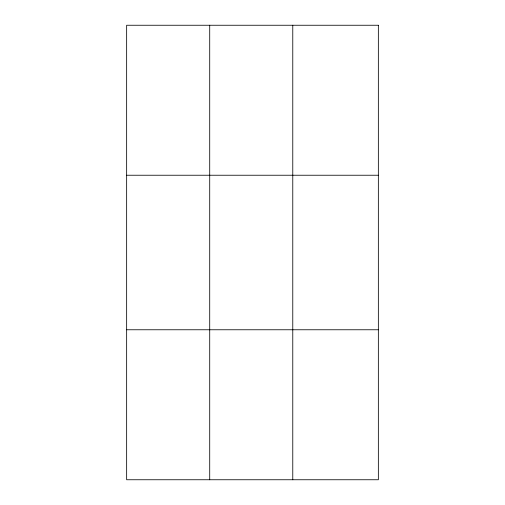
<?xml version="1.0" encoding="UTF-8"?>
<svg xmlns="http://www.w3.org/2000/svg" width="505" height="505" viewBox="0 0 505 505"><rect width="100%" height="100%" fill="white"/><g stroke="black" fill="none" stroke-linecap="round" stroke-linejoin="round"><path stroke-width="0.76" d="M209.714 25.25L209.714 479.75M292.774 25.25L292.774 479.75M126.648 175.235L378.352 175.235M126.648 329.765L378.352 329.765M378.352 25.25L378.352 479.75L126.648 479.75L126.648 25.25L378.352 25.25"/></g></svg>
